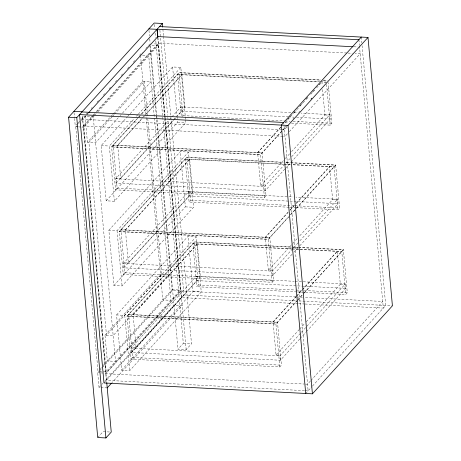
<?xml version="1.0" encoding="UTF-8"?>
<svg xmlns="http://www.w3.org/2000/svg" width="461" height="461" viewBox="0 0 461 461"><rect width="100%" height="100%" fill="white"/><g stroke="black" fill="none" stroke-linecap="round" stroke-linejoin="round"><path stroke-width="0.35" stroke-dasharray="2.31 1.73" d="M77.984 126.228L75.252 126.089L77.673 123.427M78.151 122.897L80.571 120.235M81.055 119.704L84.438 115.982M86.368 113.855L87.336 112.789M91.203 108.537L92.171 107.471M97.006 102.152L98.458 100.556M103.287 95.237L104.739 93.641M109.09 88.852L111.026 86.726M115.377 81.943L116.823 80.347M121.174 75.558L122.626 73.962M127.461 68.643L129.875 65.981M133.258 62.258L135.194 60.132M139.545 55.343L142.443 52.156M145.826 48.434L149.692 44.175M164.721 118.736L180.314 290.073L106.191 371.635L98.003 371.209L75.754 126.752L76.687 125.726M78.554 123.669L79.488 122.643M81.355 120.592L86.535 114.893M87.014 114.363L87.982 113.297M86.011 115.584L82.64 119.295L280.784 129.627M86.495 115.054L87.942 113.464M94.326 113.729L83.239 125.922L282.824 136.329M96.257 111.602L158.434 43.19L347.248 53.032M93.595 115.342L83.441 126.516L82.075 126.441M94.079 114.812L95.041 113.746M96.977 111.62L158.365 44.072L152.908 43.783M106.191 371.635L83.942 127.178L94.724 115.319M95.202 114.789L96.17 113.723M98.095 111.602L158.065 45.616L151.243 45.259M118.287 117.739L95.617 142.68L87.429 142.253L110.582 116.783M111.061 116.253L112.507 114.662M112.991 114.126L142.893 81.228L151.081 81.655L121.664 114.023M112.069 116.858L88.921 142.334L106.474 335.245L161.938 274.22L147.71 117.878M112.553 116.328L114 114.737M114.478 114.207L144.379 81.303L147.641 117.163M120.217 115.619L121.18 114.559M185.576 119.745L185.835 122.614L114.374 201.244L106.186 200.817L101.161 145.595L127.236 116.904M127.714 116.374L129.65 114.247M130.129 113.717L172.621 66.966L180.81 67.392L185.247 116.16M114.374 201.244L109.349 146.022L134.456 118.391M136.387 116.27L137.839 114.674M138.317 114.144L180.81 67.392M115.538 189.84L117.14 188.076L113.216 145.002L262.102 152.764L266.02 195.839L264.418 197.602L115.538 189.84L111.62 146.765L136.894 118.955M138.824 116.829L140.755 114.703M141.239 114.167L179.075 72.538L320.77 79.92M138.363 117.578L111.637 146.984L260.523 154.746L282.414 130.659M138.847 117.048L139.81 115.988M141.746 113.861L179.099 72.757L320.067 80.105M141.844 118.656L117.682 145.238L120.701 178.372L116.235 178.136M142.322 118.125L144.258 115.999M146.189 113.873L181.945 74.532L184.959 107.661L177.71 115.636M117.705 145.457L141.861 118.875M143.792 116.748L144.76 115.688M145.244 115.152L181.962 74.751M284.823 169.072L264.983 190.906L116.103 183.144L115.699 178.724L181.023 106.843L291.07 112.582M116.103 183.144L173.203 120.315M173.688 119.779L175.618 117.653M176.102 117.117L181.427 111.262L181.023 106.843M120.701 178.372L173.365 120.425M173.849 119.889L175.779 117.762M182.199 116.489L182.994 115.613L179.075 72.538M106.186 200.817L177.646 122.188L177.387 119.318M108.865 230.27L180.326 151.64L188.514 152.067L193.539 207.289L122.084 285.918L113.896 285.492L108.865 230.27L117.054 230.696L188.514 152.067M123.243 274.514L124.845 272.756L120.926 229.682L269.806 237.444L273.725 280.513L272.128 282.276L123.243 274.514L119.324 231.439L186.78 157.213L283.163 162.237M125.409 230.131L189.667 159.425M292.044 254.282L272.693 275.58L123.807 267.818L123.404 263.398L188.733 191.517L293.023 196.956M123.807 267.818L189.131 195.937L188.733 191.517M128.406 263.047L192.663 192.341L189.65 159.206L125.392 229.912L128.406 263.047L123.94 262.816M289.076 207.26L189.102 202.045L190.704 200.287L186.78 157.213M113.896 285.492L185.351 206.862L180.326 151.64M280.824 127.017L257.636 152.533L260.649 185.668L265.115 185.898M287.589 119.572L290.488 116.379M293.87 112.663L296.285 110M300.151 105.748L302.566 103.091M306.432 98.838L308.363 96.712M312.714 91.929L314.644 89.797M319.479 84.484L320.441 83.418M257.653 152.752L280.847 127.236M285.192 122.453L296.308 110.225M296.792 109.689L302.589 103.31M303.073 102.78L308.386 96.931M310.8 94.275L314.667 90.022M316.598 87.895L320.464 83.643M264.418 197.602L260.5 154.527L282.391 130.434M282.875 129.904L287.226 125.121M293.023 118.742L293.985 117.676M298.82 112.363L299.788 111.297M310.898 99.069L311.867 98.009M282.898 130.129L286.275 126.406M310.921 99.294L311.884 98.228M286.782 127.161L284.374 129.812L281.504 129.662M116.575 314.944L188.03 236.314L196.219 236.741L201.244 291.963L129.789 370.592L121.6 370.166L116.575 314.944L124.764 315.37L196.219 236.741M287.387 133.788L284.979 136.439L283.544 136.364M289.318 131.667L360.168 53.707L355.143 53.441M104.987 335.164L160.445 274.139L168.634 274.566L113.176 335.591L104.987 335.164L107.332 360.94L115.521 361.366L93.272 116.91L85.083 116.483L87.429 142.253M130.953 359.188L132.549 357.431L128.631 314.356L277.51 322.118L281.435 365.193L279.833 366.95L130.953 359.188L127.029 316.113L194.49 241.887L298.06 247.286M133.114 314.811L197.377 244.1M260.649 185.668L283.359 160.682M285.29 158.555L289.641 153.767M291.571 151.64L324.907 114.962L322.498 88.483M264.983 190.906L264.585 186.486L283.959 165.165M285.872 163.056L289.756 158.786M291.68 156.671L329.909 114.605L301.137 113.106M100.337 368.639L101.264 367.613M103.131 365.556L172.126 289.641L156.273 115.44M107.229 387.903L99.04 387.476L97.703 372.753L99.15 371.157M99.634 370.621L102.054 367.964M102.538 367.434L172.627 290.309L180.816 290.735L105.892 373.18L103.84 373.07M285.307 168.542L290.632 162.687M291.116 162.151L330.312 119.024L329.909 114.605M291.438 123.11L330.278 125.133L331.88 123.369L328.174 82.663M299.754 338.956L280.397 360.254L131.512 352.492L131.114 348.078L196.438 276.197L294.256 281.296M99.04 387.476L101.46 384.82M101.944 384.284L102.907 383.224M104.843 381.091L173.964 305.032L182.153 305.459L112.063 382.584M131.512 352.492L196.841 280.611L196.438 276.197M103.996 382.958L183.985 294.942L167.7 116.016M136.11 347.721L200.368 277.015L197.354 243.881L133.096 314.586L136.11 347.721L131.644 347.49M296.786 291.934L196.807 286.719L198.409 284.961L194.49 241.887M121.6 370.166L193.055 291.536L188.03 236.314M288.05 212.221L265.34 237.208L268.354 270.342L272.82 270.572M289.981 210.095L294.331 205.312M296.262 203.186L329.598 166.502L332.612 199.636L299.275 236.32M265.357 237.427L288.067 212.44M289.998 210.314L294.349 205.531M296.279 203.405L329.621 166.721M272.128 282.276L268.204 239.201L288.649 216.705M290.58 214.578L295.899 208.735M296.377 208.199L335.666 164.975L291.07 162.647M288.667 216.929L268.227 239.42L119.341 231.658L186.803 157.431L283.181 162.456M290.603 214.803L295.916 208.954M296.4 208.424L335.683 165.194L286.056 162.606M97.732 437.524L103.062 431.657L109.885 432.009M163.534 36.373L191.505 343.773L186.175 349.64L177.986 349.213L183.317 343.347L155.737 40.245M268.354 270.342L297.345 238.446M272.693 275.58L272.29 271.16L297.944 242.93M299.869 240.815L337.613 199.279L295.899 197.106M293.98 252.15L297.852 247.891M299.788 245.765L338.017 203.699L337.613 199.279M296.267 207.634L337.988 209.807L339.584 208.049L335.666 164.975M296.239 296.365L273.045 321.882L276.064 355.016L280.53 355.252M296.723 295.835L302.036 289.986M302.52 289.456L337.302 251.176L340.322 284.31L305.534 322.591M273.068 322.106L296.256 296.584M296.74 296.054L302.053 290.205M302.537 289.675L337.325 251.395M279.833 366.95L275.914 323.876L297.322 300.318M297.806 299.788L303.603 293.409M304.087 292.879L343.37 249.649L298.78 247.327M297.339 300.543L275.932 324.1L127.052 316.338L194.507 242.106L298.077 247.505M297.823 300.007L303.62 293.628M304.104 293.098L343.393 249.868L298.797 247.545M276.064 355.016L299.252 329.5M299.736 328.97L305.049 323.121M280.397 360.254L279.994 355.84L345.318 283.959L294.971 281.331M300.238 338.426L306.041 332.035M306.525 331.505L345.721 288.373L345.318 283.959M297.501 291.969L345.692 294.481L347.289 292.723L343.37 249.649M310.42 381.028L307.527 384.209L304.652 384.059M310.898 380.498L382.716 301.471L305.182 297.431M305.729 393.475L311.993 386.583M312.466 386.064L385.719 305.459L362.075 45.662M353.823 46.78L358.128 47.005M347.963 53.067L352.273 53.292M142.593 55.562L148.736 55.885L170.979 300.342L162.791 299.909L145.958 114.956M323.645 80.076L327.241 80.26M322.942 80.254L327.258 80.479M319.888 81.718L177.479 74.296L181.398 117.371M320.608 81.758L326.359 82.058M177.497 74.515L318.47 81.868M326.382 82.277L321.911 82.046L322.239 85.625M293.945 112.732L298.261 112.957M180.493 107.43L184.959 107.661M324.907 114.962L329.373 115.192M181.427 111.262L287.877 116.812M288.592 116.846L293.628 117.111M296.504 117.261L330.312 119.024M182.994 115.613L284.408 120.897M285.129 120.938L290.165 121.197M293.04 121.347L331.88 123.369M284.967 122.77L288.563 122.96M177.646 122.188L185.835 122.614M75.754 126.752L77.8 126.856M78.485 126.896L81.211 127.034M81.897 127.069L83.942 127.178M113.239 145.227L262.119 152.989M101.161 145.595L109.349 146.022M111.62 146.765L260.5 154.527M286.039 162.387L290.355 162.612M290.194 164.444L185.184 158.97L189.102 202.045M293.069 164.594L334.064 166.732L337.988 209.807M185.201 159.195L283.74 164.329M284.46 164.37L290.211 164.669M293.087 164.819L334.087 166.957M115.699 178.724L264.585 186.486M117.14 188.076L266.02 195.839M188.197 192.104L192.663 192.341M332.612 199.636L337.083 199.867M189.131 195.937L338.017 203.699M190.704 200.287L294.274 205.687M294.994 205.721L339.584 208.049M289.796 207.294L295.553 207.594M185.351 206.862L193.539 207.289M120.943 229.901L269.829 237.663M119.324 231.439L268.204 239.201M291.427 248.784L192.888 243.65L196.807 286.719M292.141 248.825L341.774 251.412L345.692 294.481M192.911 243.869L291.444 249.003M292.165 249.044L341.791 251.631M123.404 263.398L272.29 271.16M124.845 272.756L273.725 280.513M195.902 276.784L200.368 277.015M340.322 284.31L344.788 284.541M196.841 280.611L301.851 286.085M302.566 286.125L345.721 288.373M198.409 284.961L295.507 290.021M296.227 290.061L347.289 292.723M172.126 289.641L180.314 290.073M193.055 291.536L201.244 291.963M295.847 296.942L180.983 290.954L105.788 373.692L303.937 384.025M296.567 296.982L302.312 297.282M183.985 294.942L295.979 300.779M298.849 300.929L392.42 305.81M297.887 303.643L181.582 297.581L165.303 118.661M298.607 303.684L304.346 303.983M305.067 304.018L383.322 308.098L359.482 46.158M128.648 314.575L277.534 322.337M127.029 316.113L275.914 323.876M183.317 343.347L191.505 343.773M131.114 348.078L279.994 355.84M132.549 357.431L281.435 365.193M97.703 372.753L100.429 372.891M101.115 372.926L103.16 373.035M304.542 390.651L106.393 380.319L82.294 115.515M305.257 390.686L308.127 390.836L283.705 122.453M361.297 37.076L361.816 42.798M358.894 39.715L359.419 45.443M326.572 84.421L330.278 125.133M185.31 116.875L185.506 119.03M172.621 66.966L177.059 115.734M177.122 116.449L177.318 118.604M162.883 29.21L163.465 35.658M159.886 30.138L167.637 115.302M157.893 37.226L164.975 115.083M165.038 115.797L165.234 117.941M157.795 37.762L186.175 349.64M158.065 45.616L164.393 115.152M164.462 115.867L164.658 118.022M154.302 24.485L154.625 28.063M155.08 33.083L155.472 37.381M148.966 30.351L149.491 36.085M149.75 38.949L150.142 43.248M150.401 46.117L156.665 114.904M156.728 115.619L177.986 349.213M149.877 45.19L156.204 114.726M140.547 55.458L145.895 114.242M117.054 230.696L122.084 285.918M124.764 315.37L129.789 370.592M82.484 115.993L106.722 382.296M74.042 112.761L74.486 117.67M74.549 118.373L75.252 126.089"/><path stroke-width="0.69" d="M106.75 382.642L111.251 432.084L105.921 437.95L97.732 437.524L68.58 117.227L154.17 23.05L162.358 23.476L162.687 27.061M105.921 437.95L76.768 117.653L162.358 23.476M88.42 112.933L157.829 36.563L353.103 46.74M361.297 37.076L281.302 125.092L305.729 393.475M288.004 125.444L79.569 114.576L103.996 382.958L312.431 393.827L288.004 125.444L367.993 37.422L159.558 26.559M107.229 387.903L111.579 383.114M312.431 393.827L392.42 305.81L367.993 37.422M358.894 39.715L157.161 29.199L157.875 37.07M148.84 28.916L157.028 29.343L157.743 37.226M73.916 111.36L82.104 111.787M81.966 111.937L283.705 122.453M68.58 117.227L76.768 117.653"/></g></svg>
